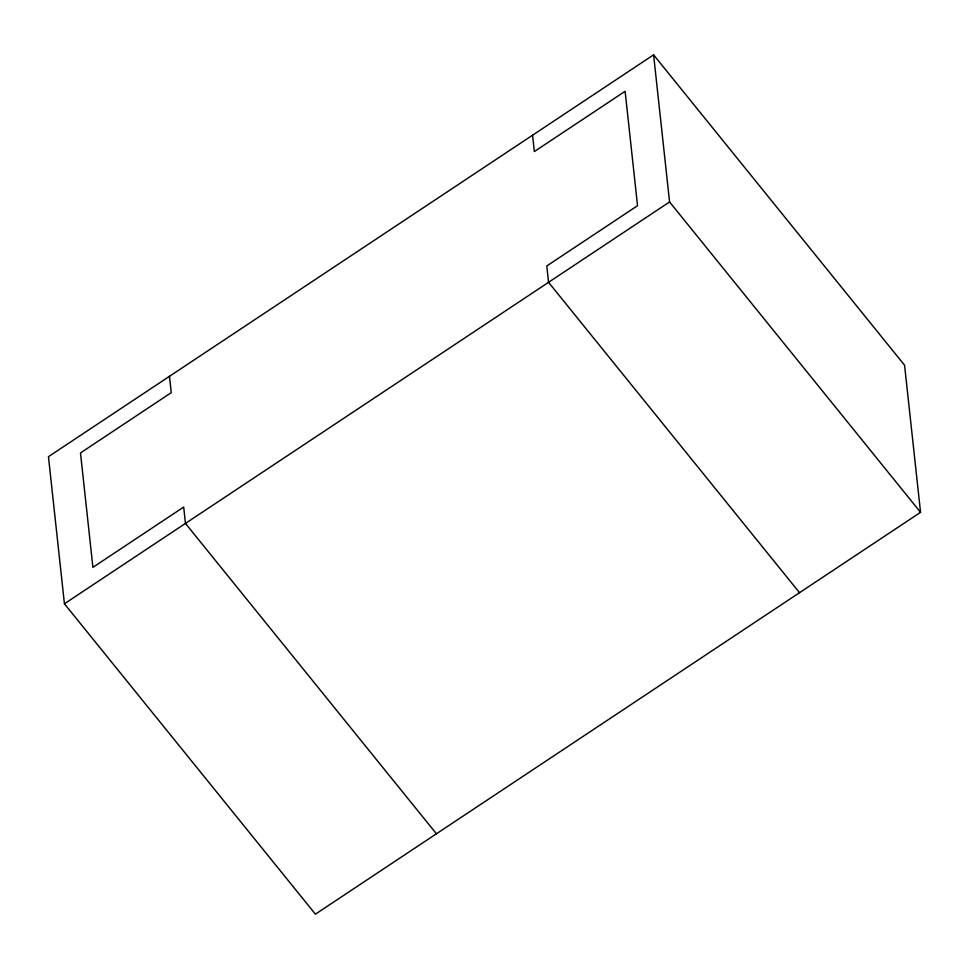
<?xml version="1.0" encoding="UTF-8"?>
<svg xmlns="http://www.w3.org/2000/svg" width="969" height="969" viewBox="0 0 969 969"><rect width="100%" height="100%" fill="white"/><g stroke="black" fill="none" stroke-linecap="round" stroke-linejoin="round"><path stroke-width="1.45" d="M653.591 54.845L48.45 456.678L64.426 603.784L315.409 914.155L920.55 512.322L904.574 365.216L653.591 54.845L669.579 201.952L920.55 512.322M64.426 603.784L669.579 201.952M799.522 592.689L548.551 282.318L546.77 265.966L637.541 205.694L625.114 91.28L534.343 151.552L532.562 135.212M436.438 833.788L185.454 523.417L183.686 507.066L92.915 567.349L80.488 452.935L171.259 392.651L169.478 376.311"/></g></svg>
